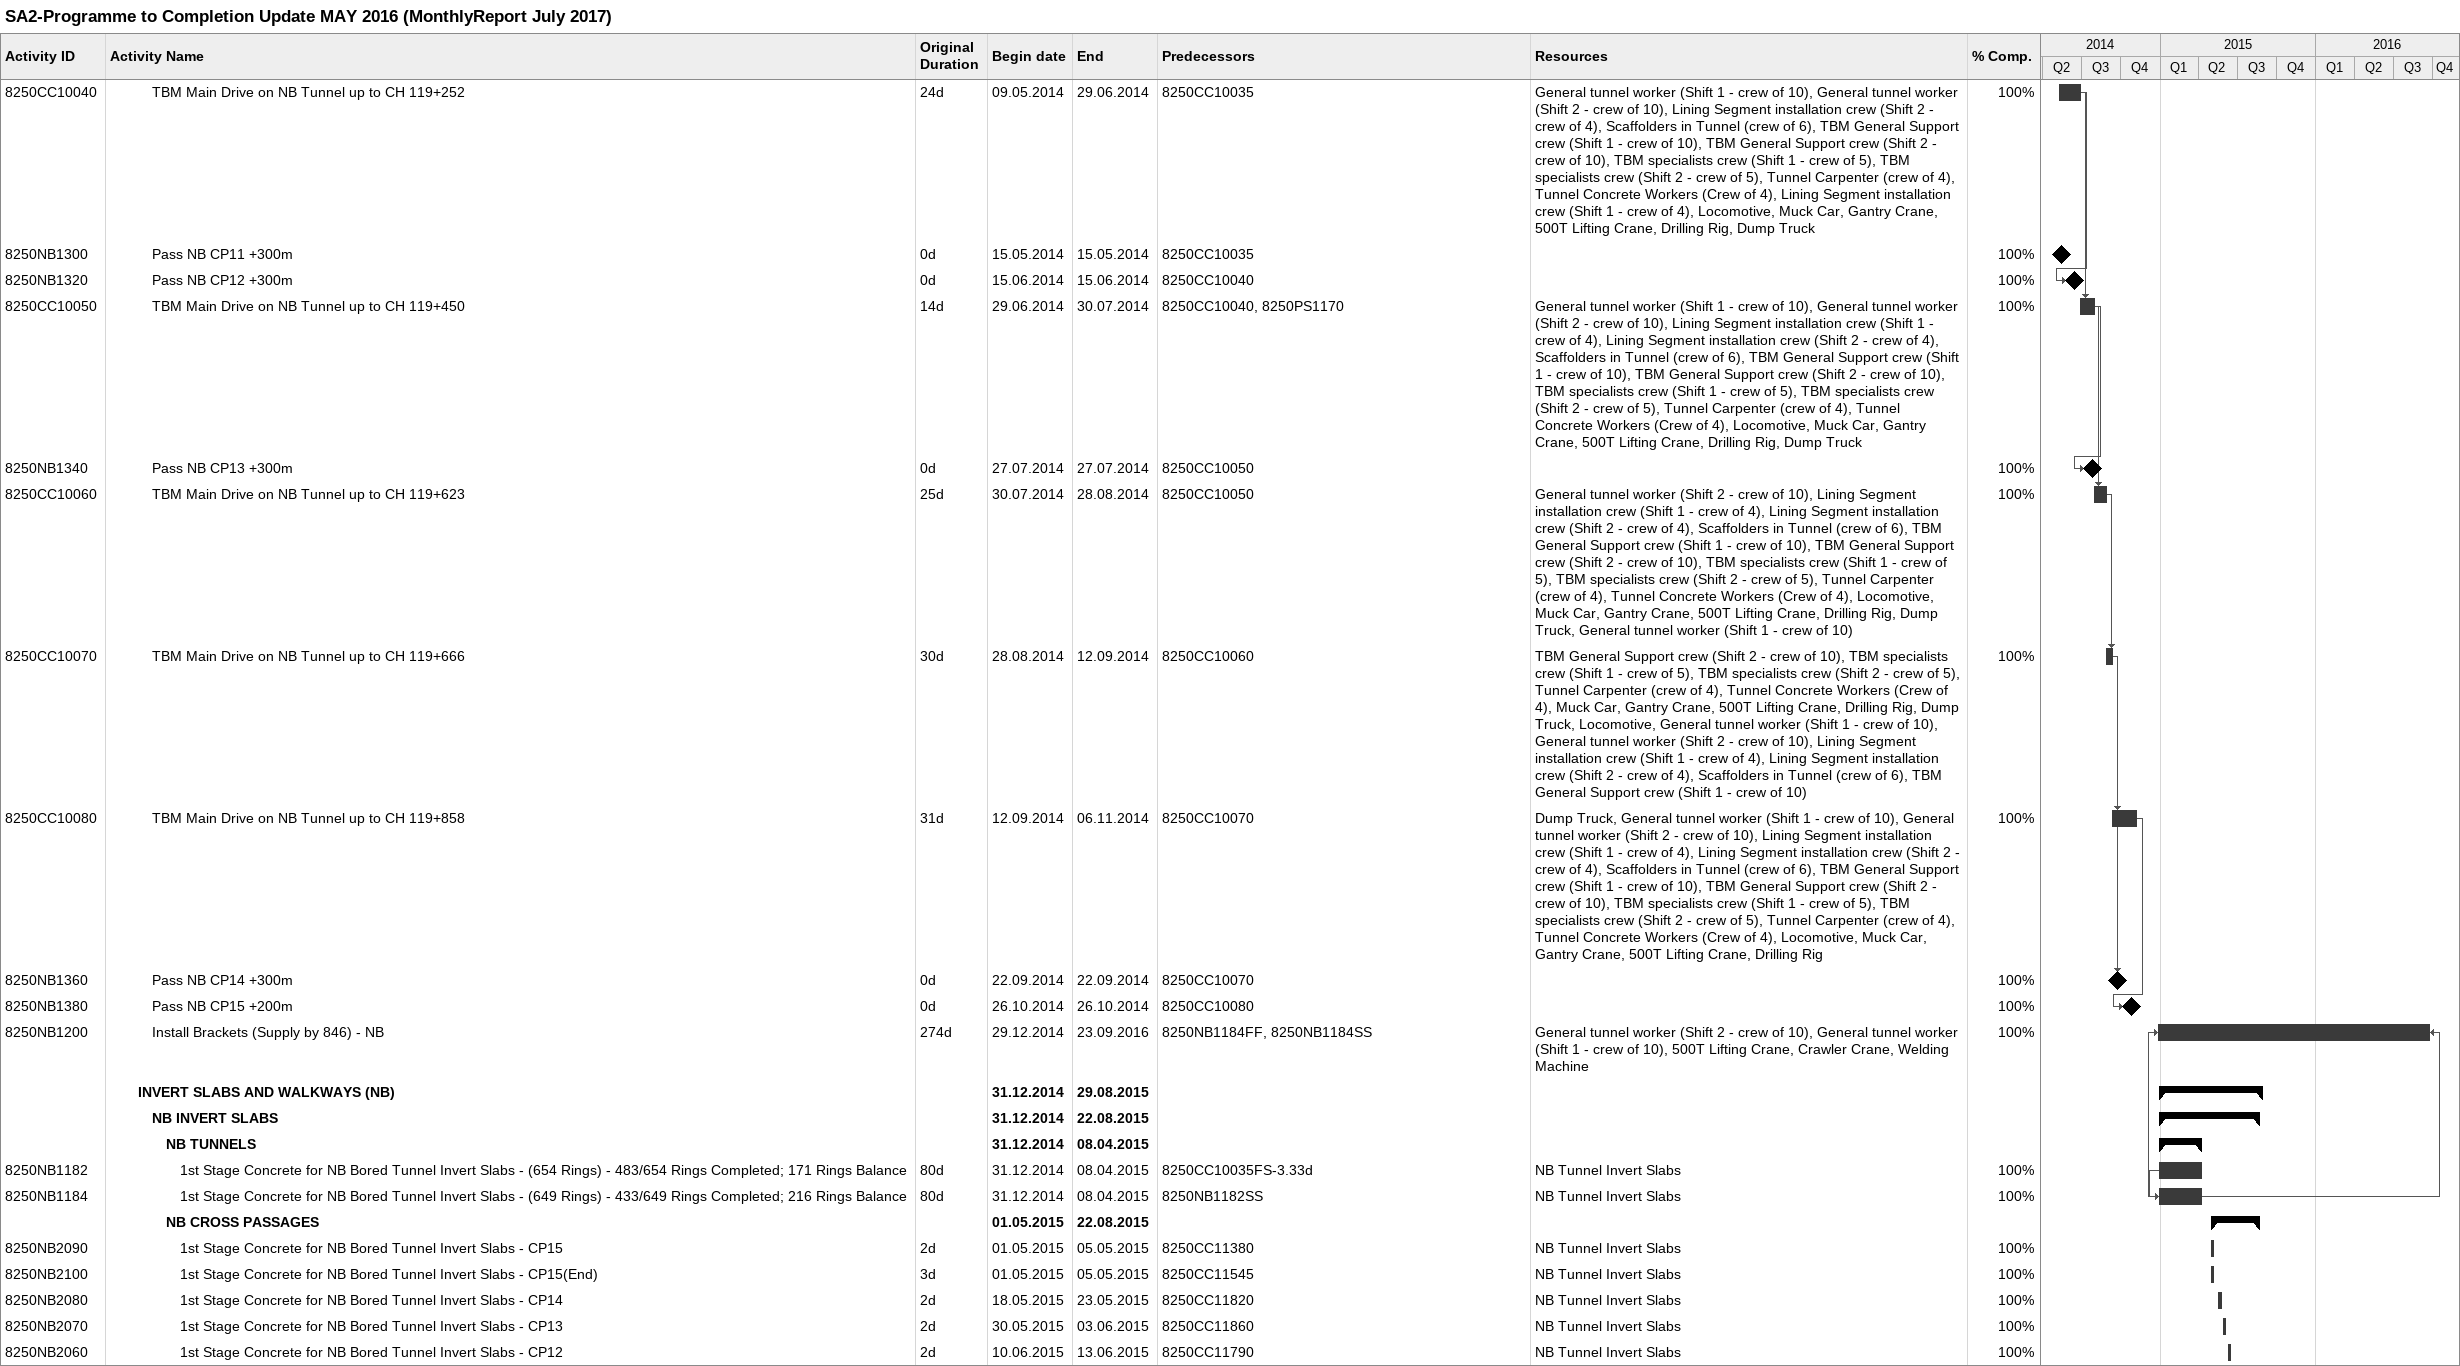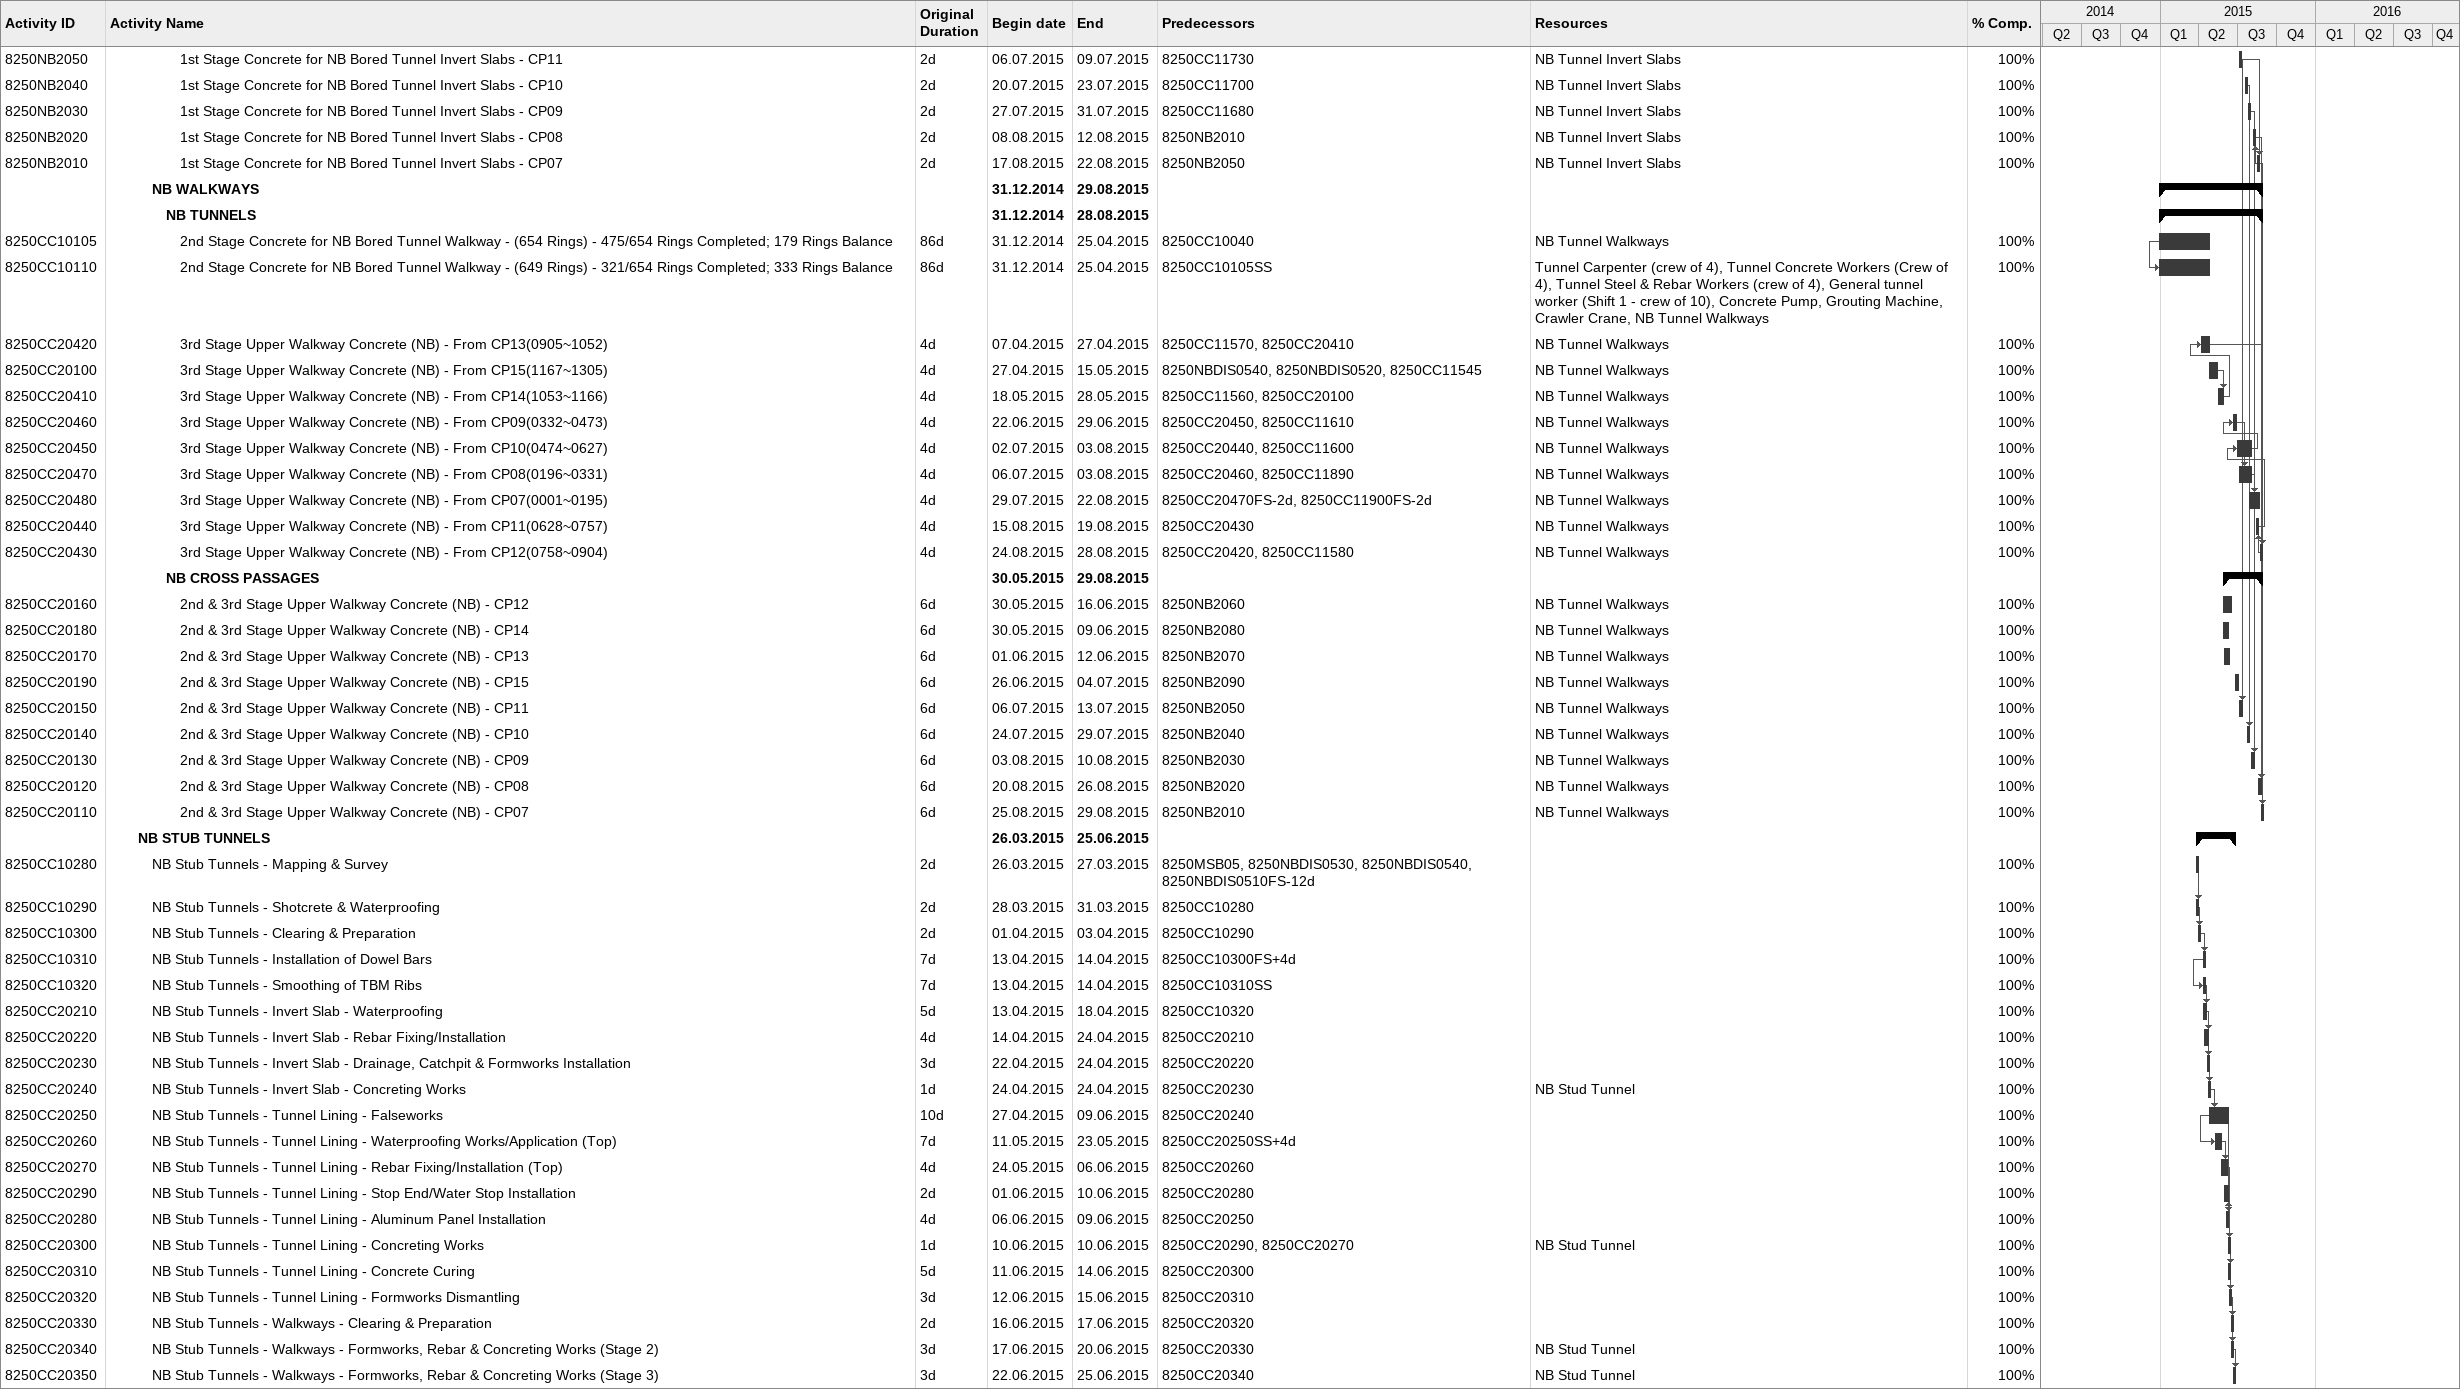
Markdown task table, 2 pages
SA2-Programme to Completion Update MAY 2016 (MonthlyReport July 2017)

| ID | Level | Task | Original duration | Start | Finish | Predecessors | Resources | % complete |
|---|---|---|---|---|---|---|---|---|
| 8250CC10040 | 4 | TBM Main Drive on NB Tunnel up to CH 119+252 | 24d | 2014-05-09 | 2014-06-29 | 8250CC10035 | General tunnel worker (Shift 1 - crew of 10), General tunnel worker (Shift 2 - crew of 10), Lining Segment installation crew (Shift 2 - crew of 4), Scaffolders in Tunnel (crew of 6), TBM General Support crew (Shift 1 - crew of 10), TBM General Support crew (Shift 2 - crew of 10), TBM specialists crew (Shift 1 - crew of 5), TBM specialists crew (Shift 2 - crew of 5), Tunnel Carpenter (crew of 4), Tunnel Concrete Workers (Crew of 4), Lining Segment installation crew (Shift 1 - crew of 4), Locomotive, Muck Car, Gantry Crane, 500T Lifting Crane, Drilling Rig, Dump Truck | 100 |
| 8250NB1300 | 4 | Pass NB CP11 +300m | 0d | 2014-05-15 | 2014-05-15 | 8250CC10035 |  | 100 |
| 8250NB1320 | 4 | Pass NB CP12 +300m | 0d | 2014-06-15 | 2014-06-15 | 8250CC10040 |  | 100 |
| 8250CC10050 | 4 | TBM Main Drive on NB Tunnel up to CH 119+450 | 14d | 2014-06-29 | 2014-07-30 | 8250CC10040, 8250PS1170 | General tunnel worker (Shift 1 - crew of 10), General tunnel worker (Shift 2 - crew of 10), Lining Segment installation crew (Shift 1 - crew of 4), Lining Segment installation crew (Shift 2 - crew of 4), Scaffolders in Tunnel (crew of 6), TBM General Support crew (Shift 1 - crew of 10), TBM General Support crew (Shift 2 - crew of 10), TBM specialists crew (Shift 1 - crew of 5), TBM specialists crew (Shift 2 - crew of 5), Tunnel Carpenter (crew of 4), Tunnel Concrete Workers (Crew of 4), Locomotive, Muck Car, Gantry Crane, 500T Lifting Crane, Drilling Rig, Dump Truck | 100 |
| 8250NB1340 | 4 | Pass NB CP13 +300m | 0d | 2014-07-27 | 2014-07-27 | 8250CC10050 |  | 100 |
| 8250CC10060 | 4 | TBM Main Drive on NB Tunnel up to CH 119+623 | 25d | 2014-07-30 | 2014-08-28 | 8250CC10050 | General tunnel worker (Shift 2 - crew of 10), Lining Segment installation crew (Shift 1 - crew of 4), Lining Segment installation crew (Shift 2 - crew of 4), Scaffolders in Tunnel (crew of 6), TBM General Support crew (Shift 1 - crew of 10), TBM General Support crew (Shift 2 - crew of 10), TBM specialists crew (Shift 1 - crew of 5), TBM specialists crew (Shift 2 - crew of 5), Tunnel Carpenter (crew of 4), Tunnel Concrete Workers (Crew of 4), Locomotive, Muck Car, Gantry Crane, 500T Lifting Crane, Drilling Rig, Dump Truck, General tunnel worker (Shift 1 - crew of 10) | 100 |
| 8250CC10070 | 4 | TBM Main Drive on NB Tunnel up to CH 119+666 | 30d | 2014-08-28 | 2014-09-12 | 8250CC10060 | TBM General Support crew (Shift 2 - crew of 10), TBM specialists crew (Shift 1 - crew of 5), TBM specialists crew (Shift 2 - crew of 5), Tunnel Carpenter (crew of 4), Tunnel Concrete Workers (Crew of 4), Muck Car, Gantry Crane, 500T Lifting Crane, Drilling Rig, Dump Truck, Locomotive, General tunnel worker (Shift 1 - crew of 10), General tunnel worker (Shift 2 - crew of 10), Lining Segment installation crew (Shift 1 - crew of 4), Lining Segment installation crew (Shift 2 - crew of 4), Scaffolders in Tunnel (crew of 6), TBM General Support crew (Shift 1 - crew of 10) | 100 |
| 8250CC10080 | 4 | TBM Main Drive on NB Tunnel up to CH 119+858 | 31d | 2014-09-12 | 2014-11-06 | 8250CC10070 | Dump Truck, General tunnel worker (Shift 1 - crew of 10), General tunnel worker (Shift 2 - crew of 10), Lining Segment installation crew (Shift 1 - crew of 4), Lining Segment installation crew (Shift 2 - crew of 4), Scaffolders in Tunnel (crew of 6), TBM General Support crew (Shift 1 - crew of 10), TBM General Support crew (Shift 2 - crew of 10), TBM specialists crew (Shift 1 - crew of 5), TBM specialists crew (Shift 2 - crew of 5), Tunnel Carpenter (crew of 4), Tunnel Concrete Workers (Crew of 4), Locomotive, Muck Car, Gantry Crane, 500T Lifting Crane, Drilling Rig | 100 |
| 8250NB1360 | 4 | Pass NB CP14 +300m | 0d | 2014-09-22 | 2014-09-22 | 8250CC10070 |  | 100 |
| 8250NB1380 | 4 | Pass NB CP15 +200m | 0d | 2014-10-26 | 2014-10-26 | 8250CC10080 |  | 100 |
| 8250NB1200 | 4 | Install Brackets (Supply by 846) - NB | 274d | 2014-12-29 | 2016-09-23 | 8250NB1184FF, 8250NB1184SS | General tunnel worker (Shift 2 - crew of 10), General tunnel worker (Shift 1 - crew of 10), 500T Lifting Crane, Crawler Crane, Welding Machine | 100 |
|  | 3 | **INVERT SLABS AND WALKWAYS (NB)** |  | 2014-12-31 | 2015-08-29 |  |  |  |
|  | 4 | **NB INVERT SLABS** |  | 2014-12-31 | 2015-08-22 |  |  |  |
|  | 5 | **NB TUNNELS** |  | 2014-12-31 | 2015-04-08 |  |  |  |
| 8250NB1182 | 6 | 1st Stage Concrete for NB Bored Tunnel Invert Slabs - (654 Rings) - 483/654 Rings Completed; 171 Rings Balance | 80d | 2014-12-31 | 2015-04-08 | 8250CC10035FS-3.33d | NB Tunnel Invert Slabs | 100 |
| 8250NB1184 | 6 | 1st Stage Concrete for NB Bored Tunnel Invert Slabs - (649 Rings) - 433/649 Rings Completed; 216 Rings Balance | 80d | 2014-12-31 | 2015-04-08 | 8250NB1182SS | NB Tunnel Invert Slabs | 100 |
|  | 5 | **NB CROSS PASSAGES** |  | 2015-05-01 | 2015-08-22 |  |  |  |
| 8250NB2090 | 6 | 1st Stage Concrete for NB Bored Tunnel Invert Slabs - CP15 | 2d | 2015-05-01 | 2015-05-05 | 8250CC11380 | NB Tunnel Invert Slabs | 100 |
| 8250NB2100 | 6 | 1st Stage Concrete for NB Bored Tunnel Invert Slabs - CP15(End) | 3d | 2015-05-01 | 2015-05-05 | 8250CC11545 | NB Tunnel Invert Slabs | 100 |
| 8250NB2080 | 6 | 1st Stage Concrete for NB Bored Tunnel Invert Slabs - CP14 | 2d | 2015-05-18 | 2015-05-23 | 8250CC11820 | NB Tunnel Invert Slabs | 100 |
| 8250NB2070 | 6 | 1st Stage Concrete for NB Bored Tunnel Invert Slabs - CP13 | 2d | 2015-05-30 | 2015-06-03 | 8250CC11860 | NB Tunnel Invert Slabs | 100 |
| 8250NB2060 | 6 | 1st Stage Concrete for NB Bored Tunnel Invert Slabs - CP12 | 2d | 2015-06-10 | 2015-06-13 | 8250CC11790 | NB Tunnel Invert Slabs | 100 |
| 8250NB2050 | 6 | 1st Stage Concrete for NB Bored Tunnel Invert Slabs - CP11 | 2d | 2015-07-06 | 2015-07-09 | 8250CC11730 | NB Tunnel Invert Slabs | 100 |
| 8250NB2040 | 6 | 1st Stage Concrete for NB Bored Tunnel Invert Slabs - CP10 | 2d | 2015-07-20 | 2015-07-23 | 8250CC11700 | NB Tunnel Invert Slabs | 100 |
| 8250NB2030 | 6 | 1st Stage Concrete for NB Bored Tunnel Invert Slabs - CP09 | 2d | 2015-07-27 | 2015-07-31 | 8250CC11680 | NB Tunnel Invert Slabs | 100 |
| 8250NB2020 | 6 | 1st Stage Concrete for NB Bored Tunnel Invert Slabs - CP08 | 2d | 2015-08-08 | 2015-08-12 | 8250NB2010 | NB Tunnel Invert Slabs | 100 |
| 8250NB2010 | 6 | 1st Stage Concrete for NB Bored Tunnel Invert Slabs - CP07 | 2d | 2015-08-17 | 2015-08-22 | 8250NB2050 | NB Tunnel Invert Slabs | 100 |
|  | 4 | **NB WALKWAYS** |  | 2014-12-31 | 2015-08-29 |  |  |  |
|  | 5 | **NB TUNNELS** |  | 2014-12-31 | 2015-08-28 |  |  |  |
| 8250CC10105 | 6 | 2nd Stage Concrete for NB Bored Tunnel Walkway - (654 Rings) - 475/654 Rings Completed; 179 Rings Balance | 86d | 2014-12-31 | 2015-04-25 | 8250CC10040 | NB Tunnel Walkways | 100 |
| 8250CC10110 | 6 | 2nd Stage Concrete for NB Bored Tunnel Walkway - (649 Rings) - 321/654 Rings Completed; 333 Rings Balance | 86d | 2014-12-31 | 2015-04-25 | 8250CC10105SS | Tunnel Carpenter (crew of 4), Tunnel Concrete Workers (Crew of 4), Tunnel Steel & Rebar Workers (crew of 4), General tunnel worker (Shift 1 - crew of 10), Concrete Pump, Grouting Machine, Crawler Crane, NB Tunnel Walkways | 100 |
| 8250CC20420 | 6 | 3rd Stage Upper Walkway Concrete (NB) - From CP13(0905~1052) | 4d | 2015-04-07 | 2015-04-27 | 8250CC11570, 8250CC20410 | NB Tunnel Walkways | 100 |
| 8250CC20100 | 6 | 3rd Stage Upper Walkway Concrete (NB) - From CP15(1167~1305) | 4d | 2015-04-27 | 2015-05-15 | 8250NBDIS0540, 8250NBDIS0520, 8250CC11545 | NB Tunnel Walkways | 100 |
| 8250CC20410 | 6 | 3rd Stage Upper Walkway Concrete (NB) - From CP14(1053~1166) | 4d | 2015-05-18 | 2015-05-28 | 8250CC11560, 8250CC20100 | NB Tunnel Walkways | 100 |
| 8250CC20460 | 6 | 3rd Stage Upper Walkway Concrete (NB) - From CP09(0332~0473) | 4d | 2015-06-22 | 2015-06-29 | 8250CC20450, 8250CC11610 | NB Tunnel Walkways | 100 |
| 8250CC20450 | 6 | 3rd Stage Upper Walkway Concrete (NB) - From CP10(0474~0627) | 4d | 2015-07-02 | 2015-08-03 | 8250CC20440, 8250CC11600 | NB Tunnel Walkways | 100 |
| 8250CC20470 | 6 | 3rd Stage Upper Walkway Concrete (NB) - From CP08(0196~0331) | 4d | 2015-07-06 | 2015-08-03 | 8250CC20460, 8250CC11890 | NB Tunnel Walkways | 100 |
| 8250CC20480 | 6 | 3rd Stage Upper Walkway Concrete (NB) - From CP07(0001~0195) | 4d | 2015-07-29 | 2015-08-22 | 8250CC20470FS-2d, 8250CC11900FS-2d | NB Tunnel Walkways | 100 |
| 8250CC20440 | 6 | 3rd Stage Upper Walkway Concrete (NB) - From CP11(0628~0757) | 4d | 2015-08-15 | 2015-08-19 | 8250CC20430 | NB Tunnel Walkways | 100 |
| 8250CC20430 | 6 | 3rd Stage Upper Walkway Concrete (NB) - From CP12(0758~0904) | 4d | 2015-08-24 | 2015-08-28 | 8250CC20420, 8250CC11580 | NB Tunnel Walkways | 100 |
|  | 5 | **NB CROSS PASSAGES** |  | 2015-05-30 | 2015-08-29 |  |  |  |
| 8250CC20160 | 6 | 2nd & 3rd Stage Upper Walkway Concrete (NB) - CP12 | 6d | 2015-05-30 | 2015-06-16 | 8250NB2060 | NB Tunnel Walkways | 100 |
| 8250CC20180 | 6 | 2nd & 3rd Stage Upper Walkway Concrete (NB) - CP14 | 6d | 2015-05-30 | 2015-06-09 | 8250NB2080 | NB Tunnel Walkways | 100 |
| 8250CC20170 | 6 | 2nd & 3rd Stage Upper Walkway Concrete (NB) - CP13 | 6d | 2015-06-01 | 2015-06-12 | 8250NB2070 | NB Tunnel Walkways | 100 |
| 8250CC20190 | 6 | 2nd & 3rd Stage Upper Walkway Concrete (NB) - CP15 | 6d | 2015-06-26 | 2015-07-04 | 8250NB2090 | NB Tunnel Walkways | 100 |
| 8250CC20150 | 6 | 2nd & 3rd Stage Upper Walkway Concrete (NB) - CP11 | 6d | 2015-07-06 | 2015-07-13 | 8250NB2050 | NB Tunnel Walkways | 100 |
| 8250CC20140 | 6 | 2nd & 3rd Stage Upper Walkway Concrete (NB) - CP10 | 6d | 2015-07-24 | 2015-07-29 | 8250NB2040 | NB Tunnel Walkways | 100 |
| 8250CC20130 | 6 | 2nd & 3rd Stage Upper Walkway Concrete (NB) - CP09 | 6d | 2015-08-03 | 2015-08-10 | 8250NB2030 | NB Tunnel Walkways | 100 |
| 8250CC20120 | 6 | 2nd & 3rd Stage Upper Walkway Concrete (NB) - CP08 | 6d | 2015-08-20 | 2015-08-26 | 8250NB2020 | NB Tunnel Walkways | 100 |
| 8250CC20110 | 6 | 2nd & 3rd Stage Upper Walkway Concrete (NB) - CP07 | 6d | 2015-08-25 | 2015-08-29 | 8250NB2010 | NB Tunnel Walkways | 100 |
|  | 3 | **NB STUB TUNNELS** |  | 2015-03-26 | 2015-06-25 |  |  |  |
| 8250CC10280 | 4 | NB Stub Tunnels - Mapping & Survey | 2d | 2015-03-26 | 2015-03-27 | 8250MSB05, 8250NBDIS0530, 8250NBDIS0540, 8250NBDIS0510FS-12d |  | 100 |
| 8250CC10290 | 4 | NB Stub Tunnels - Shotcrete & Waterproofing | 2d | 2015-03-28 | 2015-03-31 | 8250CC10280 |  | 100 |
| 8250CC10300 | 4 | NB Stub Tunnels - Clearing & Preparation | 2d | 2015-04-01 | 2015-04-03 | 8250CC10290 |  | 100 |
| 8250CC10310 | 4 | NB Stub Tunnels - Installation of Dowel Bars | 7d | 2015-04-13 | 2015-04-14 | 8250CC10300FS+4d |  | 100 |
| 8250CC10320 | 4 | NB Stub Tunnels - Smoothing of TBM Ribs | 7d | 2015-04-13 | 2015-04-14 | 8250CC10310SS |  | 100 |
| 8250CC20210 | 4 | NB Stub Tunnels - Invert Slab - Waterproofing | 5d | 2015-04-13 | 2015-04-18 | 8250CC10320 |  | 100 |
| 8250CC20220 | 4 | NB Stub Tunnels - Invert Slab - Rebar Fixing/Installation | 4d | 2015-04-14 | 2015-04-24 | 8250CC20210 |  | 100 |
| 8250CC20230 | 4 | NB Stub Tunnels - Invert Slab - Drainage, Catchpit & Formworks Installation | 3d | 2015-04-22 | 2015-04-24 | 8250CC20220 |  | 100 |
| 8250CC20240 | 4 | NB Stub Tunnels - Invert Slab - Concreting Works | 1d | 2015-04-24 | 2015-04-24 | 8250CC20230 | NB Stud Tunnel | 100 |
| 8250CC20250 | 4 | NB Stub Tunnels - Tunnel Lining - Falseworks | 10d | 2015-04-27 | 2015-06-09 | 8250CC20240 |  | 100 |
| 8250CC20260 | 4 | NB Stub Tunnels - Tunnel Lining - Waterproofing Works/Application (Top) | 7d | 2015-05-11 | 2015-05-23 | 8250CC20250SS+4d |  | 100 |
| 8250CC20270 | 4 | NB Stub Tunnels - Tunnel Lining - Rebar Fixing/Installation (Top) | 4d | 2015-05-24 | 2015-06-06 | 8250CC20260 |  | 100 |
| 8250CC20290 | 4 | NB Stub Tunnels - Tunnel Lining - Stop End/Water Stop Installation | 2d | 2015-06-01 | 2015-06-10 | 8250CC20280 |  | 100 |
| 8250CC20280 | 4 | NB Stub Tunnels - Tunnel Lining - Aluminum Panel Installation | 4d | 2015-06-06 | 2015-06-09 | 8250CC20250 |  | 100 |
| 8250CC20300 | 4 | NB Stub Tunnels - Tunnel Lining - Concreting Works | 1d | 2015-06-10 | 2015-06-10 | 8250CC20290, 8250CC20270 | NB Stud Tunnel | 100 |
| 8250CC20310 | 4 | NB Stub Tunnels - Tunnel Lining - Concrete Curing | 5d | 2015-06-11 | 2015-06-14 | 8250CC20300 |  | 100 |
| 8250CC20320 | 4 | NB Stub Tunnels - Tunnel Lining - Formworks Dismantling | 3d | 2015-06-12 | 2015-06-15 | 8250CC20310 |  | 100 |
| 8250CC20330 | 4 | NB Stub Tunnels - Walkways - Clearing & Preparation | 2d | 2015-06-16 | 2015-06-17 | 8250CC20320 |  | 100 |
| 8250CC20340 | 4 | NB Stub Tunnels - Walkways - Formworks, Rebar & Concreting Works (Stage 2) | 3d | 2015-06-17 | 2015-06-20 | 8250CC20330 | NB Stud Tunnel | 100 |
| 8250CC20350 | 4 | NB Stub Tunnels - Walkways - Formworks, Rebar & Concreting Works (Stage 3) | 3d | 2015-06-22 | 2015-06-25 | 8250CC20340 | NB Stud Tunnel | 100 |
